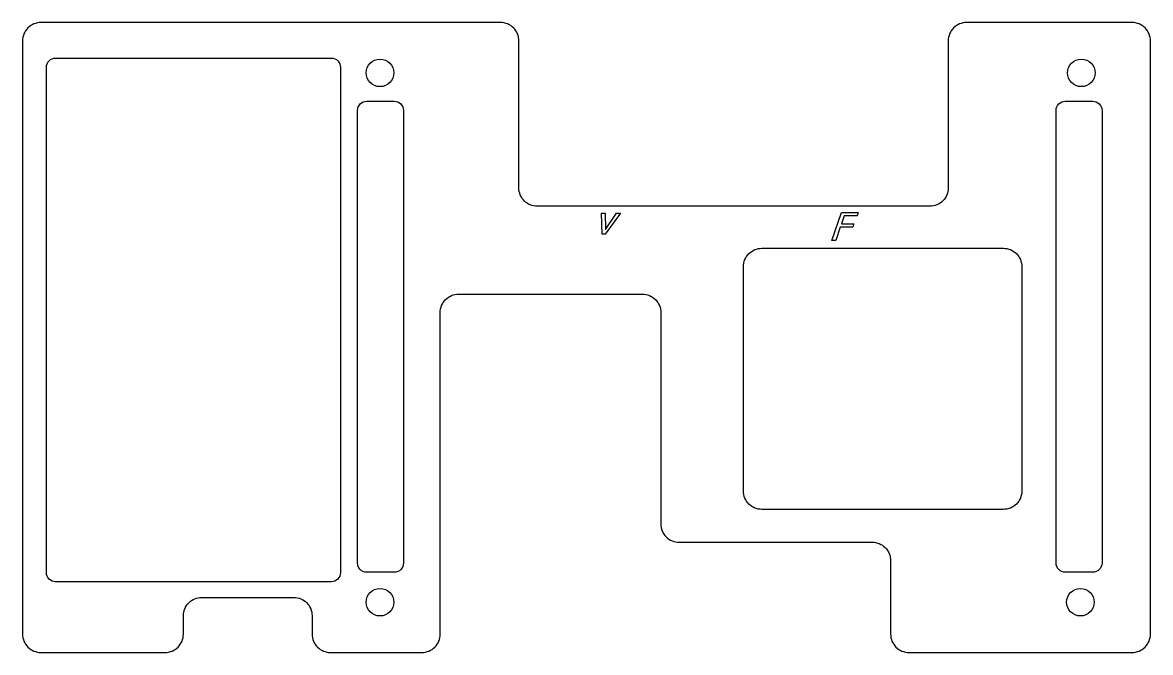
# Model space of a CAD drawing. Header units: millimetres. Extents: x -120 to 2, y 0 to 69.
import ezdxf

# ---------------------------------------------------------------- set-up
doc = ezdxf.new("R2010")
doc.units = ezdxf.units.MM

msp = doc.modelspace()

# ---------------------------------------------------------------- linework, layer by layer
for points in [[(-104.94, 0, 0.414214), (-102.94, 2), (-102.94, 4, -0.414214), (-100.94, 6), (-90.94, 6, -0.414214), (-88.94, 4), (-88.94, 2, 0.414214), (-86.94, 0), (-77, 0, 0.414214), (-75, 2), (-75, 37, -0.414214), (-73, 39), (-53, 39, -0.414214), (-51, 37), (-51, 14, 0.414214), (-49, 12), (-28, 12, -0.414214), (-26, 10), (-26, 2, 0.414214), (-24, 0), (0.27, 0, 0.414214), (2.27, 2), (2.27, 66.57, 0.414214), (0.27, 68.57), (-17.73, 68.57, 0.414214), (-19.73, 66.57), (-19.73, 50.57, -0.414214), (-21.73, 48.57), (-64.44, 48.57, -0.414214), (-66.44, 50.57), (-66.44, 66.57, 0.414214), (-68.44, 68.57), (-118.44, 68.57, 0.414214), (-120.44, 66.57), (-120.44, 2, 0.414214), (-118.44, 0)], [(-117.85, 8.7), (-117.85, 63.7, -0.414214), (-116.85, 64.7), (-86.85, 64.7, -0.414214), (-85.85, 63.7), (-85.85, 8.7, -0.414214), (-86.85, 7.7), (-116.85, 7.7, -0.414214)], [(-83, 60), (-80, 60, -0.414214), (-79, 59), (-79, 9.73, -0.414214), (-80, 8.73), (-83, 8.73, -0.414214), (-84, 9.73), (-84, 59, -0.414214)], [(-3, 59), (-3, 9.73, -0.414214), (-4, 8.73), (-7, 8.73, -0.414214), (-8, 9.73), (-8, 59, -0.414214), (-7, 60), (-4, 60, -0.414214)], [(-40, 44), (-13.73, 44, -0.414214), (-11.73, 42), (-11.73, 17.57, -0.414214), (-13.73, 15.57), (-40, 15.57, -0.414214), (-42, 17.57), (-42, 42, -0.414214)]]:
    msp.add_lwpolyline(points, format="xyb", close=True)
for points in [[(-31.97, 44.84), (-32.38, 44.84), (-31.34, 47.89), (-29.52, 47.89), (-29.64, 47.53), (-31.06, 47.53), (-31.35, 46.67), (-29.99, 46.67), (-30.11, 46.31), (-31.47, 46.31)], [(-57.03, 46.05), (-55.81, 47.81), (-55.4, 47.81), (-57.05, 45.52), (-57.39, 45.52), (-57.47, 47.81), (-57.05, 47.81)]]:
    msp.add_lwpolyline(points, close=True)
for centre in [(-81.55, 63.09), (-5.25, 63.09), (-81.55, 5.47), (-5.35, 5.47)]:
    msp.add_circle(centre, 1.5)

doc.saveas('drawing.dxf')
